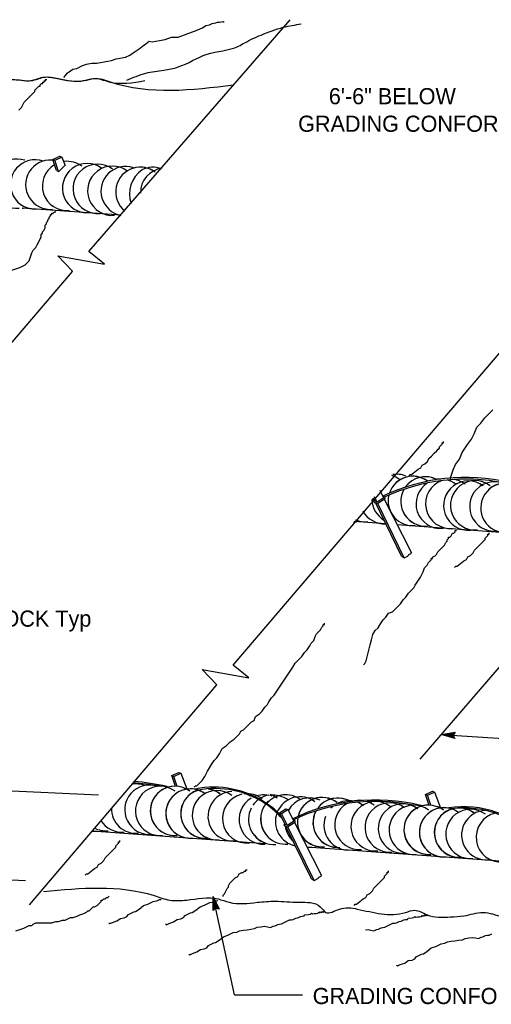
# Model space of a CAD drawing. Extents: x -893 to 867, y -474 to 712.
# Drawn here: x 120.4 to 324.8, y -186.1 to 240.4 of the extents above; entities that cross this region are included whole.
import ezdxf

# ---------------------------------------------------------------- set-up
doc = ezdxf.new("R2010")
doc.units = 0
for name, color, linetype in [('56 Stage 3 Anno', 7, 'Continuous'), ('57 Undefined', 7, 'Continuous'), ('60 Nongeo Data', 7, 'Continuous'), ('63 Seal and Sig', 7, 'Continuous')]:
    doc.layers.add(name, color=color, linetype=linetype)

msp = doc.modelspace()

# ---------------------------------------------------------------- linework, layer by layer
at = {"layer": '56 Stage 3 Anno'}
for p, q in [((303.12, -69.21), (309.09, -68.27)), ((308.93, -70.89), (303.12, -69.21)), ((303.12, -69.21), (303.12, -69.21)), ((308.74, -70.53), (304.47, -69.3)), ((304.49, -69.29), (308.84, -68.6)), ((305.83, -69.38), (308.65, -68.93)), ((308.53, -70.16), (305.83, -69.38)), ((307.19, -69.46), (308.39, -69.27)), ((308.38, -69.81), (307.19, -69.46)), ((309.09, -68.27), (308.23, -69.52)), ((308.23, -69.52), (308.93, -70.89)), ((308.93, -70.89), (308.93, -70.89)), ((309.09, -68.27), (309.09, -68.27)), ((204.25, -145.48), (204.31, -139.43)), ((204.31, -139.43), (204.31, -139.43)), ((204.31, -139.43), (206.82, -144.93)), ((205.38, -144.43), (204.25, -145.48)), ((204.55, -145.2), (204.59, -140.76)), ((204.6, -140.77), (206.43, -144.78)), ((204.85, -144.9), (204.88, -142.09)), ((204.88, -142.09), (206.06, -144.68)), ((205.15, -144.66), (205.16, -143.42)), ((205.16, -143.42), (205.67, -144.53)), ((206.82, -144.93), (205.38, -144.43)), ((206.82, -144.93), (206.82, -144.93)), ((204.25, -145.48), (204.25, -145.48))]:
    msp.add_line(p, q, dxfattribs=at)
at = {"layer": '57 Undefined'}
for p, q in [((293.93, -79.88), (371.45, 10.09)), ((303.12, -69.21), (481.64, -80.39)), ((213.5, -181.95), (204.31, -139.43)), ((213.5, -181.95), (242.95, -181.95))]:
    msp.add_line(p, q, dxfattribs=at)
for points in [[(143.07, 131.09), (143.34, 131.41), (136.96, 138.12), (157.1, 134.43), (150.39, 139.97), (237.64, 240.38)], [(-107.28, -162.77), (-13.77, -53.07), (-20.2, -46.4), (-0.03, -49.93), (-6.79, -44.45), (143.36, 131.25)], [(124.71, -143.03), (205.91, -47.77), (199.48, -41.1), (219.65, -44.63), (212.89, -39.15), (331.71, 99.9)]]:
    msp.add_lwpolyline(points, dxfattribs=at)
at = {"layer": '60 Nongeo Data'}
for p, q in [((134.79, 179.87), (135.67, 179.48)), ((137.78, 181.26), (138.65, 180.87)), ((121.47, 158.85), (164.42, 155.81)), ((154.51, -95.46), (104.5, -93.18)), ((122.93, -132.55), (72.92, -130.27))]:
    msp.add_line(p, q, dxfattribs=at)
for points in [[(139.6, 215.3), (140.26, 216.25), (140.92, 217.2), (142.38, 218.29), (143.51, 218.9), (145.12, 219.19), (147.39, 220.42), (149.32, 221.19), (151.73, 221.62), (153.81, 221.57), (156.22, 222.01), (158.63, 222.44), (160.23, 222.72), (162.17, 223.49), (163.78, 223.77), (166.19, 224.2), (168.12, 224.96), (169.58, 226.06), (172.18, 227.76), (173.64, 228.85), (175.11, 229.94), (176.57, 231.03), (177.84, 230.85), (179.45, 231.14), (181.06, 231.42), (183.47, 231.85), (186.2, 232.76), (189.09, 232.86), (191.83, 233.77), (193.76, 234.53), (195.7, 235.29), (197.63, 236.05), (199.57, 236.81), (201.03, 237.9), (202.64, 238.19), (203.77, 238.8), (204.57, 238.95), (205.38, 239.09), (206.18, 239.24), (206.98, 239.38), (207.79, 239.52), (208.59, 239.67), (209.06, 239.34)], [(120.05, 201.22), (120.63, 201.79), (121.21, 202.37), (121.78, 203.52), (122.36, 204.68), (123.51, 205.83), (124.09, 206.41), (125.24, 207.56), (126.4, 208.72), (126.97, 209.29), (126.97, 209.87), (127.55, 210.45), (128.13, 211.03), (128.7, 211.6), (129.28, 211.6), (129.28, 212.18), (129.86, 212.76), (130.43, 212.76), (130.43, 213.33), (131.01, 213.33), (131.01, 213.91), (131.59, 213.91), (131.59, 214.49), (132.16, 214.49)], [(136.39, 175.05), (134.79, 179.87), (137.78, 181.26), (137.9, 181.21)], [(137.27, 174.68), (135.67, 179.48), (138.65, 180.87), (140.06, 177.23)], [(136.39, 175.05), (137.31, 174.61), (139.98, 177.28)], [(117.03, 131.84), (120.49, 132.99), (122.8, 134.15), (124.53, 135.88), (125.1, 137.61), (125.68, 139.34), (126.26, 140.49), (127.41, 141.65), (127.99, 142.8), (128.56, 143.95), (129.14, 145.11), (129.72, 146.26), (129.72, 146.84), (129.72, 147.42), (130.29, 147.99), (130.29, 148.57), (130.87, 149.15), (131.45, 150.3), (131.45, 150.88), (131.45, 151.46), (132.03, 152.03), (132.03, 152.61), (132.6, 153.19), (132.6, 153.76), (133.18, 154.34), (133.18, 154.92), (133.76, 155.49), (133.76, 156.07), (134.33, 156.07), (134.33, 156.65), (134.91, 156.65), (135.49, 157.23), (136.06, 157.23)], [(307.03, 41.4), (307.03, 41.98), (307.6, 43.71), (308.18, 45.44), (309.33, 47.75), (311.06, 50.05), (312.22, 52.94), (314.52, 56.4), (316.25, 58.71), (317.41, 61.02), (318.56, 63.9), (320.29, 65.63), (322.02, 67.94), (323.75, 69.67), (325.48, 71.4)], [(289.08, 42.76), (289.66, 43.33), (290.23, 43.33), (293.12, 45.64), (294.27, 46.22), (294.85, 47.37), (296, 47.95), (297.15, 49.1), (297.73, 50.26), (298.88, 51.41), (300.04, 52.57), (301.19, 53.72), (301.77, 54.3), (302.34, 54.87), (302.34, 55.45), (302.92, 56.03), (303.5, 56.6), (303.5, 57.18), (304.07, 57.18), (304.07, 57.76)], [(269.33, -39.1), (269.91, -38.52), (270.49, -37.37), (271.06, -35.06), (271.64, -32.75), (272.22, -30.44), (272.79, -28.14), (273.37, -25.83), (274.52, -24.1), (275.68, -22.94), (276.83, -21.21), (277.98, -19.48), (279.14, -18.33), (280.29, -16.6), (282.02, -16.02), (283.17, -14.87), (284.33, -13.71), (285.48, -12.56), (286.63, -10.83), (287.79, -9.67), (288.94, -7.94), (290.09, -6.79), (291.25, -5.63), (291.82, -4.48), (292.98, -2.75), (294.13, -1.02), (295.28, 1.29), (295.86, 3.02), (297.01, 4.18), (297.59, 5.33), (298.17, 5.91), (298.74, 6.48), (298.74, 7.06), (299.32, 7.06), (299.32, 7.64), (300.47, 8.21), (301.05, 8.79), (301.63, 9.95), (302.2, 10.52), (303.36, 11.68), (304.51, 12.83), (305.09, 13.98), (305.66, 14.56), (305.66, 15.14), (306.24, 15.71), (306.24, 16.29), (306.82, 16.29), (307.39, 16.87), (307.97, 18.02), (308.55, 18.02), (309.12, 18.6), (309.12, 19.18), (309.7, 19.18)], [(308.82, 3.18), (309.4, 3.76), (309.97, 3.76), (312.86, 6.07), (314.01, 6.65), (314.59, 7.8), (315.74, 8.38), (316.89, 9.53), (317.47, 10.68), (318.62, 11.84), (319.78, 12.99), (320.93, 14.15), (321.51, 14.72), (322.08, 15.3), (322.08, 15.88), (322.66, 16.45), (323.24, 17.03), (323.24, 17.61), (323.81, 17.61), (323.81, 18.19)], [(196.03, -92.02), (196.6, -91.45), (197.18, -91.45), (198.33, -90.29), (199.49, -89.14), (200.64, -87.41), (201.79, -85.1), (203.52, -82.21), (204.68, -80.48), (205.83, -79.33), (206.98, -77.6), (208.14, -75.29), (209.87, -74.14), (211.6, -72.41), (213.33, -71.25), (214.48, -70.1), (215.63, -68.94), (216.21, -67.79), (217.36, -67.21), (218.52, -66.06), (219.67, -64.91), (220.82, -63.75), (221.98, -63.17), (222.55, -61.44), (224.28, -60.29), (225.44, -59.14), (226.59, -57.4), (227.74, -56.25), (228.32, -55.1), (229.47, -53.37), (230.63, -52.21), (231.78, -50.48), (232.93, -48.75), (234.09, -47.02), (235.24, -45.29), (236.39, -43.56), (237.55, -41.83), (238.7, -40.09), (239.85, -38.36), (240.43, -37.79), (241.58, -36.63), (242.74, -35.48), (243.89, -33.75), (245.05, -32.59), (246.2, -30.86), (246.78, -29.71), (247.93, -28.56), (248.51, -26.82), (249.08, -25.67), (250.24, -24.52), (250.81, -23.94), (251.39, -22.79), (251.97, -22.21), (251.97, -21.63), (252.54, -21.63), (252.54, -21.05)], [(148.75, -130.15), (149.32, -129.57), (149.9, -129.57), (152.78, -127.27), (153.94, -126.69), (154.51, -125.54), (155.67, -124.96), (156.82, -123.8), (157.4, -122.65), (158.55, -121.5), (159.7, -120.34), (160.86, -119.19), (161.43, -118.61), (162.01, -118.04), (162.01, -117.46), (162.59, -116.88), (163.16, -116.3), (163.16, -115.73), (163.74, -115.73), (163.74, -115.15)], [(208.65, -139.33), (208.65, -138.75), (209.23, -138.18), (209.81, -137.02), (210.38, -135.87), (210.96, -135.29), (210.96, -134.71), (211.54, -133.56), (212.11, -132.98), (212.69, -132.41), (213.84, -131.25), (215, -130.68), (215.57, -129.52), (216.73, -128.94), (217.3, -128.94), (217.88, -128.37), (218.46, -128.37), (218.46, -127.79), (219.03, -127.79)], [(265.28, -143.27), (265.85, -142.69), (266.43, -142.69), (269.31, -140.38), (270.47, -139.81), (271.04, -138.65), (272.2, -138.07), (273.35, -136.92), (273.93, -135.77), (275.08, -134.61), (276.23, -133.46), (277.39, -132.3), (277.96, -131.73), (278.54, -131.15), (278.54, -130.57), (279.12, -130), (279.69, -129.42), (279.69, -128.84), (280.27, -128.84), (280.27, -128.27)], [(118.76, -154.18), (120.49, -153.61), (122.22, -153.03), (123.38, -152.45), (124.53, -151.88), (125.68, -151.88), (126.26, -151.3), (127.41, -150.72), (128.57, -150.72), (130.3, -150.72), (131.45, -150.72), (133.18, -150.72), (134.33, -150.72), (136.06, -150.14), (137.22, -150.14), (138.95, -149.57), (140.1, -149.57), (141.25, -148.99), (142.41, -148.41), (143.56, -148.41), (145.29, -147.84), (146.44, -147.26), (148.17, -146.68), (149.33, -146.11), (149.9, -145.53), (150.48, -145.53), (151.06, -144.95), (152.21, -143.8), (152.79, -143.8), (153.94, -143.22), (154.52, -142.64), (155.09, -142.07), (155.67, -141.49), (155.67, -140.91), (156.25, -140.91), (156.82, -140.34), (157.4, -140.34), (157.98, -139.76), (158.55, -139.76), (159.13, -139.18)], [(158.99, -150.79), (159.45, -151.14), (160.6, -150.57), (162.57, -149.88), (164.07, -148.85), (165.69, -148.62), (166.84, -148.05), (167.54, -147.13), (168.69, -146.55), (169.85, -145.98), (170.66, -145.87), (172.16, -144.83), (174.01, -143.34), (175.97, -142.65), (178.29, -141.51), (179.9, -141.28), (181.06, -140.71), (181.66, -140.62)], [(183.55, -151.28), (184.01, -151.62), (185.16, -151.05), (187.13, -150.36), (188.63, -149.33), (190.25, -149.1), (191.4, -148.53), (192.1, -147.61), (193.25, -147.04), (194.41, -146.46), (195.22, -146.35), (196.72, -145.32), (198.57, -143.82), (200.53, -143.13), (202.85, -141.99), (204.46, -141.76), (205.62, -141.19), (206.22, -141.1)], [(193.66, -164.29), (194.12, -164.63), (195.28, -164.06), (197.24, -163.37), (198.74, -162.34), (200.36, -162.11), (201.52, -161.54), (202.21, -160.62), (203.37, -160.05), (204.52, -159.47), (205.33, -159.36), (206.83, -158.33), (208.68, -156.83), (210.65, -156.15), (212.96, -155), (214.57, -154.77), (215.73, -154.2), (217.35, -153.97), (218.96, -153.75), (220.58, -153.52), (222.19, -153.3), (223.35, -152.72), (224.97, -152.5), (226.58, -152.27), (227.85, -152.5), (229.12, -152.74), (230.27, -152.17), (231.08, -152.05), (232.24, -151.48), (233.04, -151.37), (233.85, -151.25), (235.01, -150.68), (236.16, -150.11), (237.32, -149.53), (238.13, -149.42), (238.94, -149.31), (240.09, -148.73), (240.9, -148.62), (242.05, -148.05), (242.86, -147.93), (243.67, -147.82), (244.02, -147.36), (245.63, -147.13), (246.44, -147.02), (246.79, -146.56), (247.25, -146.91), (248.06, -146.8), (248.87, -146.68), (249.67, -146.57), (250.02, -146.11), (250.48, -146.46), (250.83, -146), (251.29, -146.34), (251.64, -145.88), (252.1, -146.23), (252.44, -145.77)], [(270.24, -153.87), (271.37, -153.72), (272.64, -153.95), (273.9, -154.18), (275.06, -153.61), (275.87, -153.5), (277.02, -152.92), (277.83, -152.81), (278.64, -152.7), (279.79, -152.13), (280.95, -151.55), (282.11, -150.98), (282.91, -150.87), (283.72, -150.75), (284.88, -150.18), (285.68, -150.07), (286.84, -149.49), (287.65, -149.38), (288.46, -149.27), (288.8, -148.81), (290.42, -148.58), (291.23, -148.47), (291.58, -148.01), (292.04, -148.35), (292.84, -148.24), (293.65, -148.13), (294.46, -148.02), (294.81, -147.56), (295.27, -147.9), (295.62, -147.44), (296.08, -147.79), (296.42, -147.33), (296.88, -147.68), (297.23, -147.22)], [(283.72, -169.1), (284.18, -169.45), (285.33, -168.88), (287.3, -168.19), (288.8, -167.16), (290.41, -166.93), (291.57, -166.36), (292.27, -165.44), (293.42, -164.87), (294.58, -164.29), (295.38, -164.18), (296.89, -163.14), (298.74, -161.65), (300.7, -160.96), (303.01, -159.82), (304.63, -159.59), (305.79, -159.02), (307.4, -158.79), (309.02, -158.57), (310.63, -158.34), (312.25, -158.11), (313.4, -157.54), (315.02, -157.31), (316.64, -157.09), (317.9, -157.32), (319.17, -157.56), (320.33, -156.98), (321.14, -156.87), (322.29, -156.3), (323.1, -156.18), (323.91, -156.07), (325.06, -155.5)]]:
    msp.add_lwpolyline(points, dxfattribs=at)
for centre, radius, start, end in [((119.18, 169.36), 10.69, 71.1903, 275.4694), ((127.12, 169.04), 10.69, 71.1903, 275.4694), ((133.67, 168.92), 10.69, 85.8406, 275.4694), ((140.92, 168.36), 10.69, 121.1427, 275.4694), ((149.63, 167.46), 10.69, 52.97, 275.4694), ((140.92, 168.36), 10.69, 52.97, 96.2854), ((154.2, 167.15), 10.69, 52.97, 275.4694), ((160.53, 166.31), 10.69, 52.97, 275.4694), ((166.32, 166.12), 10.69, 71.1903, 258.9173), ((172.68, 165.82), 10.69, 105.5533, 230.8203), ((172.62, 165.83), 10.69, 52.97, 116.2329), ((180.77, 164.87), 12.76, 124.7544, 199.0157), ((183.52, 165.32), 10.82, 97.5642, 180.174), ((172.68, 165.82), 10.69, 52.97, 88.289), ((178.12, 165.78), 10.69, 69.4519, 116.2329), ((121.32, 169.48), 10.69, 271.2213, 275.4694), ((223.28, -104.52), 10.69, 52.97, 58.5315)]:
    msp.add_arc(centre, radius, start, end, dxfattribs=at)
for points in [[(166.79, 214.12), (175.1, 217.23), (182.87, 218.54), (189.11, 219.91), (201.58, 225.42), (215.22, 228.93), (217.93, 230.4), (224.98, 233.74), (234.64, 237.09), (242.41, 238.56)], [(-86.6, 227.12), (-77.84, 226.15), (-71.03, 224.2), (-63.73, 224.2), (-50.11, 224.69), (-45.25, 223.23), (-33.08, 223.23), (-25.3, 223.71), (-15.08, 223.23), (-5.83, 221.28), (-3.4, 218.85), (2.44, 220.31), (10.22, 220.31), (31.15, 218.85), (35.04, 219.82), (40.39, 217.87), (50.61, 216.9), (56.45, 217.39), (64.72, 218.85), (72.99, 216.9), (79.32, 215.44), (90.51, 215.44), (100.24, 216.9), (108.51, 216.9), (111.92, 214.47), (116.78, 214.47), (125.05, 213.98), (130.4, 215.44), (136.73, 214.95), (147.92, 213.98), (152.3, 214.95), (159.11, 213.49), (174.68, 213.98)], [(-86.17, 227.12), (-77.41, 226.15), (-70.6, 224.2), (-63.3, 224.2), (-49.67, 224.69), (-44.81, 223.23), (-32.64, 223.23), (-24.86, 223.71), (-14.64, 223.23), (-5.4, 221.28), (-2.96, 218.85), (2.88, 220.31), (10.66, 220.31), (31.58, 218.85), (35.48, 219.82), (40.83, 217.87), (51.05, 216.9), (56.88, 217.39), (65.16, 218.85), (73.43, 216.9), (79.75, 215.44), (90.94, 215.44), (100.67, 216.9), (108.95, 216.9), (112.35, 214.47), (117.22, 214.47), (125.49, 213.98), (130.84, 215.44), (137.17, 214.95), (148.36, 213.98), (152.74, 214.95), (159.55, 213.49), (212.95, 212.17)], [(130.68, -137.24), (178.64, -138.98), (185.46, -140.93), (192.75, -140.93), (206.38, -140.44), (211.24, -141.9), (223.41, -141.9), (231.19, -141.41), (241.41, -141.9), (250.65, -143.85), (253.09, -146.28), (258.93, -144.82), (266.71, -144.82), (287.63, -146.28), (291.53, -145.31), (296.88, -147.26), (307.1, -148.23), (312.94, -147.74), (321.21, -146.28), (329.48, -148.23), (335.8, -149.69), (346.99, -149.69), (356.73, -148.23), (365, -148.23), (368.4, -150.66), (373.27, -150.66), (381.54, -151.15), (386.89, -149.69), (393.22, -150.18), (404.41, -151.15), (408.79, -150.18), (415.6, -151.64), (464.6, -155.07)]]:
    msp.add_spline(points, degree=3, dxfattribs=at)
at = {"layer": '63 Seal and Sig'}
for p, q in [((273.96, 31.67), (274.18, 32.17)), ((278.67, 33.36), (277.91, 33.82)), ((265.34, 23.15), (278.99, 22.15)), ((283.91, 21.79), (373.9, 15.15)), ((186.39, -86.97), (187.26, -87.36)), ((189.38, -85.6), (190.26, -85.99)), ((299.28, -93.76), (300.15, -94.15)), ((296.29, -95.13), (297.16, -95.52)), ((235.75, -101.39), (236.67, -101.66)), ((232.96, -103.13), (233.87, -103.4)), ((239.73, -106.64), (238.98, -106.17)), ((235.02, -108.33), (235.25, -107.83)), ((151.8, -110.9), (226.8, -116.42)), ((244.84, -117.81), (349.69, -125.54))]:
    msp.add_line(p, q, dxfattribs=at)
for points in [[(276.43, 36.58), (278.11, 33.27)], [(274.31, 31.79), (273.63, 33.19)], [(275.31, 31.34), (274.12, 33.79)], [(278.5, 32.73), (275.41, 30.71), (274.16, 31.22)], [(278.18, 33.23), (275.34, 31.39), (274.39, 31.78)], [(285.86, 8.01), (274.68, 31.02)], [(287.04, 7.28), (275.57, 30.81)], [(278.12, 33.24), (278.14, 33.2)], [(278.41, 32.68), (290.18, 9.42)], [(285.86, 8.01), (285.99, 8.01), (286.03, 7.9), (287.03, 7.27), (287.01, 7.37), (287.08, 7.34), (287.26, 7.46), (288.66, 8.09), (288.78, 8.5), (288.88, 8.51), (289.01, 8.59), (289, 8.69), (290.01, 9.2), (290, 9.3), (289.99, 9.4), (290.18, 9.42)], [(187.98, -91.8), (186.39, -86.97), (189.38, -85.6), (189.5, -85.65)], [(188.7, -91.72), (187.26, -87.36), (190.26, -85.99), (192.86, -92.77)], [(297.87, -99.95), (296.29, -95.13), (299.28, -93.76), (299.4, -93.8)], [(298.59, -99.88), (297.16, -95.52), (300.15, -94.15), (302.75, -100.93)], [(235.41, -108.22), (232.96, -103.13), (235.75, -101.39), (235.88, -101.42)], [(236.41, -108.62), (233.87, -103.4), (236.67, -101.66), (239.27, -106.81)], [(239.57, -107.27), (236.47, -109.29), (235.22, -108.78)], [(239.24, -106.76), (236.41, -108.61), (235.45, -108.22)], [(246.85, -131.73), (235.81, -109)], [(248.03, -132.46), (236.67, -109.15)], [(239.53, -107.31), (251.17, -130.31)], [(246.85, -131.73), (246.98, -131.73), (247.02, -131.83), (248.02, -132.46), (248, -132.37), (248.07, -132.39), (248.25, -132.27), (249.64, -131.64), (249.77, -131.24), (249.87, -131.22), (250, -131.14), (249.99, -131.05), (251, -130.53), (250.99, -130.44), (250.97, -130.34), (251.17, -130.31)]]:
    msp.add_lwpolyline(points, dxfattribs=at)
for centre, radius, start, end in [((278.46, 32.74), 10.69, 52.7997, 72.4963), ((283.76, 32.81), 10.69, 68.2667, 99.3008), ((290.76, 31.95), 10.69, 52.7997, 144.626), ((313.57, -41.16), 83.26, 76.7549, 115.4812), ((313.48, -41.06), 82.46, 78.1354, 115.2121), ((290.75, 31.95), 10.69, 105.5844, 161.9234), ((296.21, 31.74), 10.69, 133.99, 145.2532), ((296.2, 31.73), 10.69, 61.9632, 144.626), ((290.75, 31.95), 10.69, 52.7997, 88.6796), ((296.21, 31.74), 10.69, 62.2879, 116.3235), ((302.84, 30.73), 10.69, 121.9321, 275.2991), ((306.98, 30.72), 10.69, 109.0012, 275.2991), ((302.84, 30.73), 10.69, 89.3833, 107.1124), ((296.21, 31.74), 10.69, 52.7997, 56.0443), ((296.2, 31.73), 10.69, 52.7997, 55.8038), ((314.8, 29.91), 10.69, 52.7997, 275.2991), ((302.84, 30.73), 10.69, 52.7997, 74.4893), ((317.76, 30.04), 10.69, 52.7997, 275.2991), ((306.98, 30.72), 10.69, 52.7997, 81.4343), ((326.08, 29.55), 10.69, 52.7997, 275.2991), ((330.88, 28.95), 10.69, 81.8308, 275.2991), ((330.87, 28.94), 10.69, 52.7997, 133.3797), ((290.75, 31.95), 10.69, 166.5396, 275.2991), ((296.2, 31.73), 10.69, 150.6231, 275.2991), ((296.21, 31.74), 10.69, 150.5303, 275.2991), ((283.76, 32.81), 10.69, 181.5918, 238.7966), ((242.51, 5.8), 40.82, 39.51, 41.2131), ((242.18, 5.1), 42.12, 41.4841, 41.7552), ((274.26, 31.54), 0.333, 156.6142, 251.604), ((278.4, 33.09), 0.378, 286.3059, 44.8744), ((278.46, 32.74), 10.69, 208.3963, 273.1448), ((265.38, 33.49), 10.69, 268.2425, 275.2991), ((270.29, 33.58), 10.69, 245.7685, 275.2991), ((278.46, 32.74), 10.69, 275.2556, 275.2991), ((176.6, -101.8), 10.69, 70.6487, 275.2991), ((164.72, -100.83), 10.69, 67.0787, 67.9264), ((170.84, -101.32), 10.69, 68.699, 100.8397), ((164.77, -173.29), 83.26, 78.6891, 86.8215), ((164.63, -172.7), 83.26, 76.4396, 86.4025), ((181.27, -102.33), 10.69, 52.7997, 275.2991), ((187.68, -102.31), 10.69, 52.7997, 275.2991), ((187.73, -102.3), 10.69, 89.3521, 275.2991), ((194.4, -103.45), 10.69, 52.7997, 275.2991), ((182.99, -95.95), 4.35, 65.2742, 74.5138), ((200.88, -103.55), 10.69, 106.3685, 275.2991), ((187.73, -102.3), 10.69, 52.7997, 69.8299), ((194.39, -103.42), 10.69, 52.7997, 104.4877), ((200.87, -103.48), 10.69, 107.077, 138.0128), ((205.84, -104.13), 10.69, 52.7997, 275.2991), ((204.5, -133), 40.98, 55.9923, 101.3661), ((205.04, -132.05), 39.44, 55.7249, 100.8818), ((200.88, -103.55), 10.69, 52.7997, 83.554), ((200.87, -103.48), 10.69, 52.7997, 81.6038), ((194.39, -103.42), 10.69, 121.6968, 275.2991), ((212.68, -104.62), 10.69, 91.5061, 275.2991), ((218.96, -105.56), 10.69, 102.5239, 275.2991), ((226.18, -106.04), 10.69, 120.3555, 273.2075), ((218.96, -105.56), 10.69, 52.7997, 96.8136), ((213.89, -104.44), 10.69, 52.7997, 58.7662), ((213.87, -104.44), 10.69, 52.7997, 58.6214), ((226.18, -106.04), 10.69, 78.3251, 116.6837), ((230.23, -105.98), 10.69, 126.1946, 144.6588), ((230.23, -105.98), 10.69, 100.0667, 123.4483), ((235.44, -105.8), 10.69, 132.8319, 139.483), ((235.62, -106.01), 10.69, 52.7997, 139.483), ((230.41, -106.19), 10.69, 52.7997, 98.7466), ((225.52, -105.35), 10.69, 52.7997, 71.3377), ((241.9, -106.89), 10.69, 52.7997, 157.253), ((246.04, -107.36), 10.69, 64.568, 149.3968), ((274.53, -180.86), 83.26, 76.4396, 115.4812), ((251.43, -107.19), 10.69, 96.3229, 166.2634), ((251.48, -107.14), 10.69, 52.7997, 166.2176), ((258.22, -107.43), 10.69, 58.6959, 146.2641), ((251.43, -107.19), 10.69, 52.7997, 77.7086), ((258.19, -107.41), 10.69, 58.2017, 113.0358), ((262.94, -108.58), 10.69, 77.8466, 120.1709), ((267.61, -108.38), 10.69, 82.3942, 108.1382), ((170.84, -101.32), 10.69, 178.5688, 275.2991), ((200.87, -103.48), 10.69, 156.669, 275.2991), ((230.23, -105.98), 10.69, 153.2936, 251.4659), ((235.44, -105.8), 10.69, 141.9112, 218.7007), ((207.68, -128.03), 34.63, 40.2888, 55.6025), ((208.11, -127.78), 34.63, 42.7924, 56.1141), ((274.67, -181.44), 83.26, 78.6891, 115.4812), ((258.19, -107.41), 10.69, 151.3508, 275.2991), ((258.22, -107.43), 10.69, 151.3392, 275.2991), ((258.19, -107.41), 10.69, 130.9467, 146.7312), ((262.94, -108.58), 10.69, 128.4799, 135.7237), ((267.61, -108.38), 10.69, 119.773, 275.2991), ((274.61, -108.99), 10.69, 52.7997, 275.2991), ((262.94, -108.58), 10.69, 52.7997, 69.4475), ((280.73, -109.48), 10.69, 52.7997, 275.2991), ((267.61, -108.38), 10.69, 52.7997, 71.2962), ((286.5, -109.95), 10.69, 52.7997, 275.2991), ((291.16, -110.48), 10.69, 52.7997, 275.2991), ((297.57, -110.47), 10.69, 52.7997, 275.2991), ((297.62, -110.45), 10.69, 89.3521, 275.2991), ((304.29, -111.61), 10.69, 52.7997, 275.2991), ((292.89, -104.11), 4.35, 65.2742, 74.5138), ((310.78, -111.71), 10.69, 106.3685, 275.2991), ((297.62, -110.45), 10.69, 52.7997, 69.8299), ((304.29, -111.58), 10.69, 52.7997, 104.4877), ((310.77, -111.64), 10.69, 107.077, 138.0128), ((315.74, -112.28), 10.69, 52.7997, 275.2991), ((312.88, -142.58), 42.12, 41.4841, 98.9689), ((313.22, -141.88), 40.82, 39.51, 98.0695), ((322.58, -112.78), 10.69, 91.5061, 275.2991), ((310.78, -111.71), 10.69, 52.7997, 83.554), ((310.77, -111.64), 10.69, 52.7997, 81.6038), ((164.72, -100.83), 10.69, 211.482, 275.2991), ((235.62, -106.01), 10.69, 175.519, 275.2991), ((241.9, -106.89), 10.69, 160.1399, 259.3137), ((251.43, -107.19), 10.69, 169.8916, 275.2991), ((251.48, -107.14), 10.69, 169.9191, 275.2991), ((262.94, -108.58), 10.69, 158.669, 275.2991), ((304.29, -111.58), 10.69, 121.6968, 275.2991), ((328.86, -113.71), 10.69, 102.5239, 275.2991), ((157.71, -100.23), 10.69, 242.6346, 275.2991), ((235.33, -108.46), 0.333, 156.6142, 251.604), ((246.04, -107.36), 10.69, 188.2003, 228.0391), ((239.46, -106.91), 0.378, 286.3059, 44.8744), ((310.77, -111.64), 10.69, 156.669, 275.2991), ((153.04, -100.42), 10.69, 262.7315, 275.2991), ((230.41, -106.19), 10.69, 217.6761, 275.2991), ((246.04, -107.36), 10.69, 264.0314, 275.2991)]:
    msp.add_arc(centre, radius, start, end, dxfattribs=at)

# ---------------------------------------------------------------- texts
at = {"layer": '57 Undefined'}
for s, p in [('6\'-6" BELOW ', (254.37, 203.75)), ('GRADING CONFORM', (241.07, 191.83)), ('COMPOST SOCK Typ', (56.8, -22.51)), ('GRADING CONFORM', (247.37, -185.97))]:
    msp.add_text(s, height=7, rotation=360, dxfattribs=at).set_placement(p)

doc.saveas('drawing.dxf')
